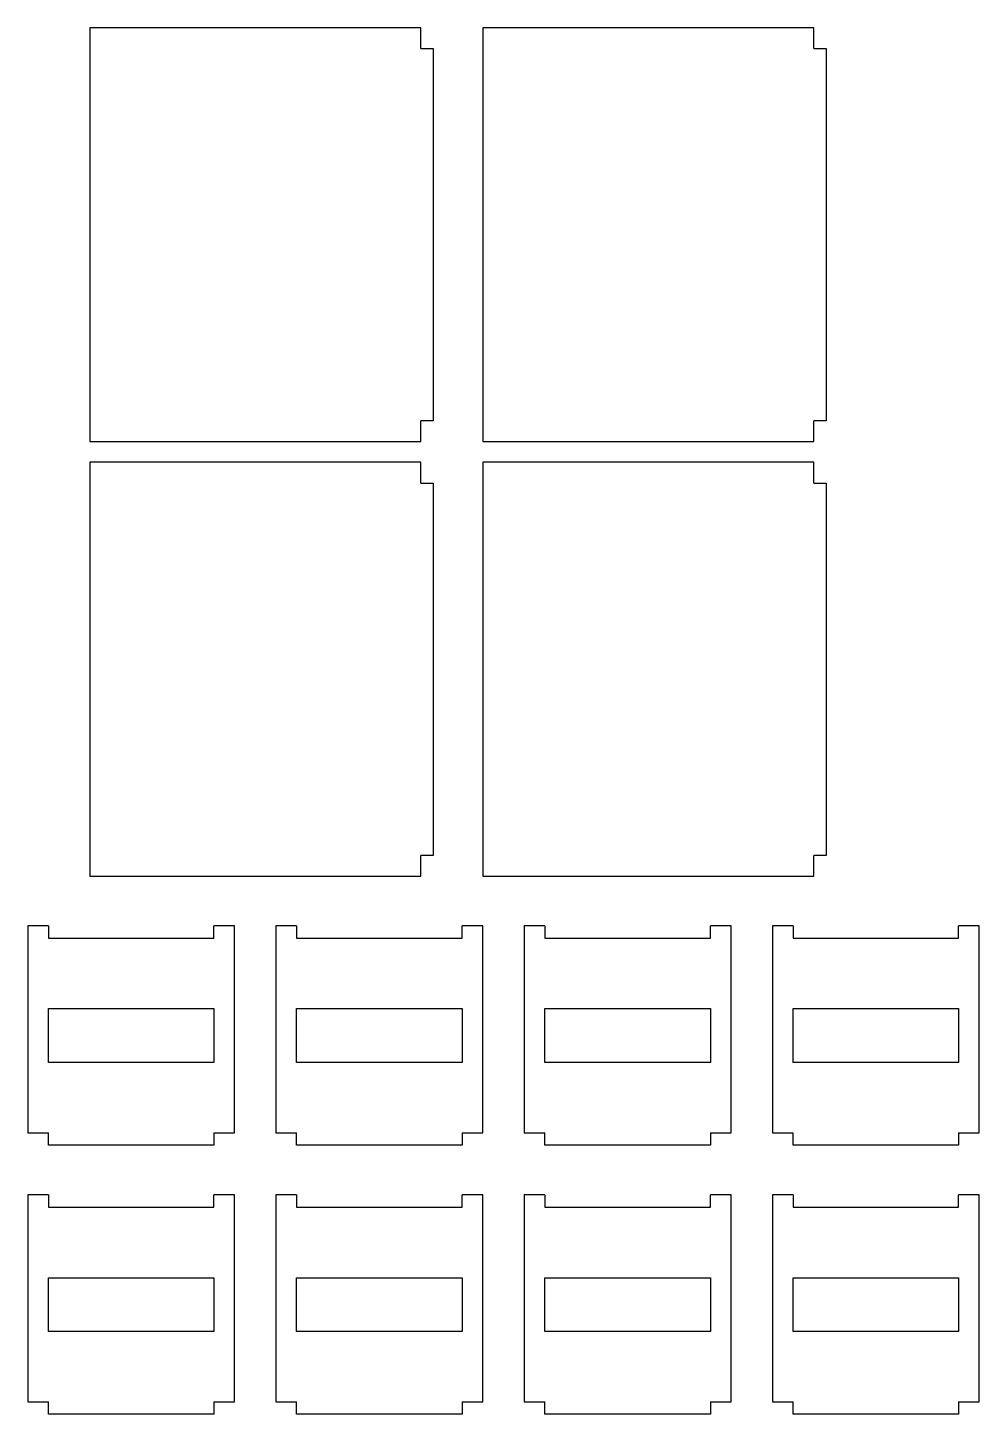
# Model space of a CAD drawing. Header units: millimetres. Extents: x 0 to 230, y 0 to 335.
import ezdxf

# ---------------------------------------------------------------- set-up
doc = ezdxf.new("R2010")
doc.units = ezdxf.units.MM
doc.header["$LTSCALE"] = 0.5

msp = doc.modelspace()

# ---------------------------------------------------------------- linework, layer by layer
for points in [[(95, 330), (95, 335), (15, 335), (15, 235), (95, 235), (95, 240)], [(190, 330), (190, 335), (110, 335), (110, 235), (190, 235), (190, 240)], [(95, 330), (98, 330), (98, 240), (95, 240)], [(190, 330), (193, 330), (193, 240), (190, 240)], [(95, 225), (95, 230), (15, 230), (15, 130), (95, 130), (95, 135)], [(190, 225), (190, 230), (110, 230), (110, 130), (190, 130), (190, 135)], [(95, 225), (98, 225), (98, 135), (95, 135)], [(190, 225), (193, 225), (193, 135), (190, 135)], [(5, 118), (0, 118), (0, 68), (5, 68)], [(5, 118), (5, 115), (45, 115), (45, 118)], [(45, 68), (50, 68), (50, 118), (45, 118)], [(65, 118), (60, 118), (60, 68), (65, 68)], [(65, 118), (65, 115), (105, 115), (105, 118)], [(105, 68), (110, 68), (110, 118), (105, 118)], [(125, 118), (120, 118), (120, 68), (125, 68)], [(125, 118), (125, 115), (165, 115), (165, 118)], [(165, 68), (170, 68), (170, 118), (165, 118)], [(185, 118), (180, 118), (180, 68), (185, 68)], [(185, 118), (185, 115), (225, 115), (225, 118)], [(225, 68), (230, 68), (230, 118), (225, 118)], [(45, 68), (45, 65), (5, 65), (5, 68)], [(105, 68), (105, 65), (65, 65), (65, 68)], [(165, 68), (165, 65), (125, 65), (125, 68)], [(225, 68), (225, 65), (185, 65), (185, 68)], [(5, 53), (0, 53), (0, 3), (5, 3)], [(5, 53), (5, 50), (45, 50), (45, 53)], [(45, 3), (50, 3), (50, 53), (45, 53)], [(65, 53), (60, 53), (60, 3), (65, 3)], [(65, 53), (65, 50), (105, 50), (105, 53)], [(105, 3), (110, 3), (110, 53), (105, 53)], [(125, 53), (120, 53), (120, 3), (125, 3)], [(125, 53), (125, 50), (165, 50), (165, 53)], [(165, 3), (170, 3), (170, 53), (165, 53)], [(185, 53), (180, 53), (180, 3), (185, 3)], [(185, 53), (185, 50), (225, 50), (225, 53)], [(225, 3), (230, 3), (230, 53), (225, 53)], [(45, 3), (45, 0), (5, 0), (5, 3)], [(105, 3), (105, 0), (65, 0), (65, 3)], [(165, 3), (165, 0), (125, 0), (125, 3)], [(225, 3), (225, 0), (185, 0), (185, 3)]]:
    msp.add_lwpolyline(points)
for points in [[(5, 98), (45, 98), (45, 85), (5, 85)], [(65, 98), (105, 98), (105, 85), (65, 85)], [(125, 98), (165, 98), (165, 85), (125, 85)], [(185, 98), (225, 98), (225, 85), (185, 85)], [(5, 33), (45, 33), (45, 20), (5, 20)], [(65, 33), (105, 33), (105, 20), (65, 20)], [(125, 33), (165, 33), (165, 20), (125, 20)], [(185, 33), (225, 33), (225, 20), (185, 20)]]:
    msp.add_lwpolyline(points, close=True)

doc.saveas('drawing.dxf')
